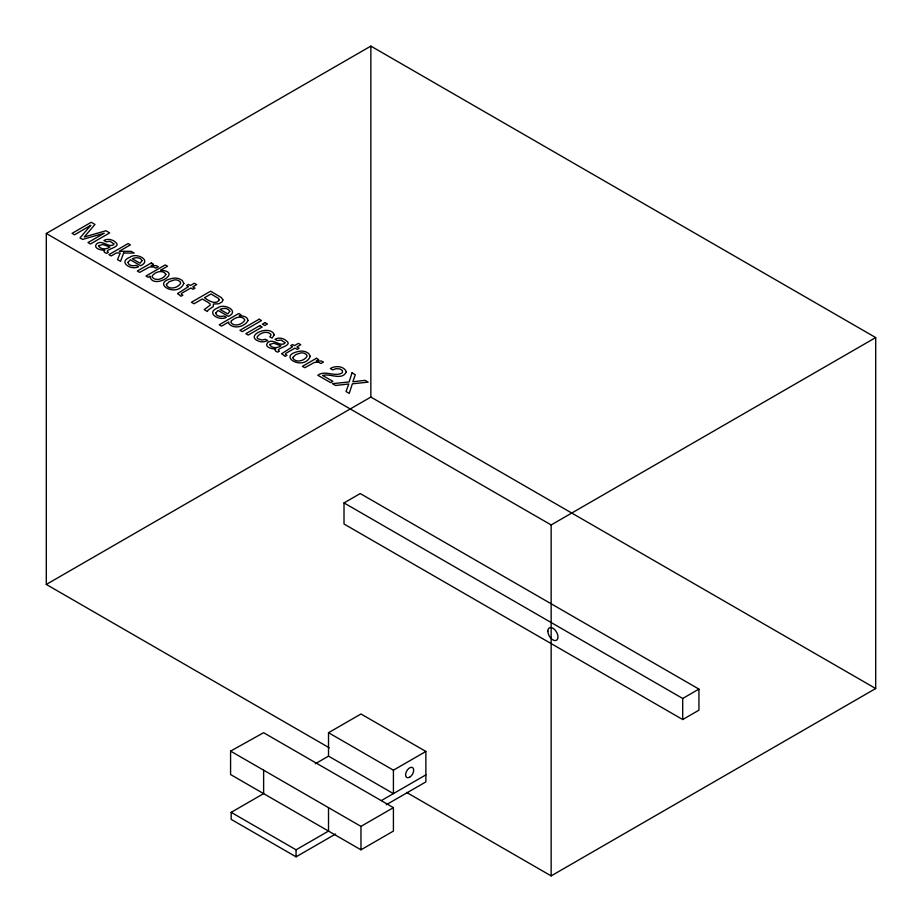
<?xml version="1.0" encoding="UTF-8"?>
<svg xmlns="http://www.w3.org/2000/svg" width="922" height="922" viewBox="0 0 922 922"><rect width="100%" height="100%" fill="white"/><g stroke="black" fill="none" stroke-linecap="round" stroke-linejoin="round"><path stroke-width="1.38" d="M329.269 747.8L46.307 584.433L46.307 233.473L370.851 46.1L875.693 337.567L875.693 688.527L551.149 875.9L406.556 792.413M46.307 584.433L370.851 397.059L875.693 688.527M344.01 502.916L360.237 493.558L698.934 689.103L698.934 710.182L682.706 719.54L344.01 523.996L344.01 502.916L682.706 698.473L698.934 689.103M46.307 233.473L551.149 524.941L875.693 337.567M328.52 732.713L393.417 770.193L393.417 793.612L328.52 756.132L328.52 732.713L360.975 713.985L425.872 751.453L425.872 781.902L386.306 804.733M335.631 833.995L296.066 856.838L231.168 819.37L231.168 812.34L263.623 793.612L263.623 770.181M315.301 763.773L328.52 756.132M393.417 770.193L425.872 751.453M231.168 812.34L296.066 849.807L328.52 831.079L328.52 807.649M381.397 800.55L425.872 774.872M230.581 751.107L360.963 826.377L393.417 807.649L393.417 831.079L360.963 849.819L230.581 774.538L230.581 751.107L263.611 732.713L393.417 807.649M682.706 698.473L682.706 719.54M551.149 524.941L551.149 875.9M370.851 46.1L370.851 397.059M360.963 826.377L360.963 849.819M296.066 849.807L296.066 856.838M274.272 334.801L272.094 338.12L269.812 336.795L271.01 335.009L270.676 334.075C266.746 330.491 260.05 332.888 257.273 336.761A4.08 2.351 0 0 0 257.826 338.639L261.836 340.034L265.478 339.296L267.76 340.621L264.66 341.613A6.788 3.919 0 0 1 260.327 341.682C242.106 336.403 270.065 323.691 274.272 334.801M177.612 293.576L181.012 296.25L182.867 295.178L181.231 294.118L181.715 293.265L190.854 287.998L193.09 289.289L195.003 288.171L192.767 286.88L196.674 284.633L194.3 283.261L190.393 285.509L188.503 284.414L186.578 285.532L188.468 286.627L177.612 293.576M281.717 353.679L285.129 356.365L286.984 355.293L285.347 354.232L285.832 353.38L294.971 348.101L297.195 349.392L299.12 348.286L296.884 346.995L300.791 344.736L298.417 343.364L294.51 345.623L292.608 344.528L290.695 345.635L292.585 346.73L281.717 353.679M127.939 262.344C128.365 265.859 133.506 266.239 136.249 265.34L138.554 266.677C131.431 270.78 117.382 262.032 130.037 257.203C136.122 252.202 152.361 260.315 140.605 265.72L130.359 259.797L127.939 262.344M215.702 313.019C216.117 316.523 221.257 316.903 224 316.004L226.316 317.341C219.182 321.444 205.133 312.696 217.788 307.867C223.873 302.865 240.112 310.979 228.368 316.384L218.111 310.46L215.702 313.019M113.798 243.823L113.729 244.595C108.566 248.341 101.858 238.798 96.349 244.123C93.018 248.525 101.604 250.577 104.751 250.081L103.863 251.072L104.774 252.582L106.629 253.389L108.358 252.374C103.299 250.012 116.794 248.191 117.129 244.526L117.002 243.834C114.247 239.881 108.22 238.003 103.898 240.504L106.088 241.771L110.064 241.322L113.798 243.823M284.852 342.569L284.783 343.353C279.62 347.098 272.912 337.544 267.403 342.88C264.061 347.283 272.658 349.334 275.805 348.839L274.917 349.818L275.828 351.34L277.683 352.135L279.412 351.132C274.353 348.77 287.848 346.949 288.183 343.284L288.056 342.592C285.301 338.639 279.274 336.761 274.952 339.261L277.142 340.529L281.118 340.08L284.852 342.569M166.49 284.402L166.409 285.105C169.371 290.384 178.476 287.733 180.724 283.089L179.974 281.544L177.865 280.3A4.529 2.616 0 0 0 174.189 279.965L169.245 281.683L166.49 284.402M292.931 357.402L292.839 358.093C295.801 363.383 304.905 360.733 307.153 356.076L306.415 354.532L304.295 353.299A4.529 2.616 0 0 0 300.618 352.953L295.674 354.682L292.931 357.402M222.928 299.892L222.006 301.978L218.906 303.753L213.362 304.041L213.316 306.53L208.142 310.057L207.369 311.475L204.177 309.631L210.216 305.113L210.158 303.983L208.176 302.439L202.264 299.016L194.023 303.764L191.43 302.266L210.619 291.191L221.349 297.564L222.928 299.892M165.868 274.295C164.058 278.974 155.53 281.706 152.176 277.049L152.13 276.197C154.47 271.829 163.044 269.316 165.868 274.295M149.94 276.254C152.51 290.453 183.674 271.69 160.566 270.25L167.527 266.228L165.245 264.914L145.976 276.035L148.154 277.28L149.94 276.254M183.858 283.354C177.393 299.039 148.212 282.097 174.189 278.11A8.171 4.714 0 0 1 179.525 278.928L182.279 280.484L183.858 283.354M310.288 356.353C303.834 372.039 274.641 355.085 300.618 351.098A8.171 4.714 0 0 1 305.954 351.916L308.709 353.483L310.288 356.353M98.908 245.609L98.769 246.324C101.166 249.781 106.825 249.516 109.902 246.981L102.676 244.468L98.908 245.609M269.962 344.367L269.823 345.082C272.221 348.539 277.879 348.274 280.956 345.738L273.73 343.226L269.962 344.367M142.023 260.695L140.063 263.243L132.284 258.759C135.234 257.238 140.628 256.996 142.023 260.695M229.774 311.359L227.815 313.906L220.047 309.423C222.986 307.902 228.379 307.66 229.774 311.359M219.275 299.742C216.105 305.666 208.015 300.295 204.43 297.76L210.988 293.98L218.433 298.394L219.275 299.742M346.315 372.015C341.866 380.947 329.984 373.053 322.665 375.473L332.888 381.374L330.664 382.653L317.813 375.242C325.42 369.653 335.124 377.64 342.442 372.672L342.408 370.529L339.953 368.961L336.011 368.662L332.738 369.918L330.353 368.535C335.135 365.412 344.413 365.896 346.315 372.015M247.995 320.487C244.987 326.907 233.554 329.5 228.794 323.587L228.748 321.997L221.603 326.134L219.24 324.775L238.752 313.503L241.045 314.828L239.19 315.9C242.451 315.601 247.718 316.442 247.995 320.487M352.043 372.834L349.127 381.95L332.416 383.667L335.55 385.477L348.758 383.99L346.038 391.539L349.265 393.394L352.354 383.817L368.155 382.134L365.054 380.348L352.849 381.777L355.293 374.712L352.043 372.834M123.64 253.02L120.54 261.341L117.532 259.612L120.229 253.008L116.449 252.916L111.193 255.947L108.934 254.645L128.135 243.558L130.394 244.872L119.249 251.303L131.224 251.349L134.232 253.089L123.64 253.02M231.318 320.971L230.984 322.654C234.419 327.08 242.163 324.556 244.676 320.349L244.653 319.496C241.414 315.059 234.465 317.629 231.318 320.971M90.667 225.406L79.995 237.934L82.565 239.42L104.232 233.231L87.993 242.555L90.46 243.973L109.66 232.897L105.972 230.765L84.271 236.977L94.978 224.426L91.255 222.271L72.066 233.358L74.544 234.787L90.667 225.406M151.312 262.954L137.32 271.033L139.671 272.382L149.364 267.069L153.329 266.942L155.887 268.164L158.365 266.735L156.106 265.651L151.127 265.64L153.548 264.234L151.312 262.954M259.151 319.208L239.951 330.283L242.313 331.643L261.502 320.556L259.151 319.208M259.762 325.639L245.84 333.683L248.225 335.066L262.159 327.022L259.762 325.639M265.029 322.596L262.367 324.141L264.752 325.512L267.426 323.979L265.029 322.596M316.419 358.278L302.428 366.357L304.779 367.705L314.471 362.392L318.436 362.265L320.994 363.498L323.472 362.058L321.213 360.975L316.234 360.963L318.655 359.568L316.419 358.278M547.841 631.144A7.169 4.137 60 0 0 555.447 640.606A7.169 4.137 60 0 0 555.447 630.464A7.169 4.137 60 0 0 547.841 631.144M409.645 777.211A5.739 3.308 -60 0 0 413.16 768.164A5.739 3.308 -60 0 0 406.129 772.221A5.739 3.308 -60 0 0 409.645 777.211"/></g></svg>
